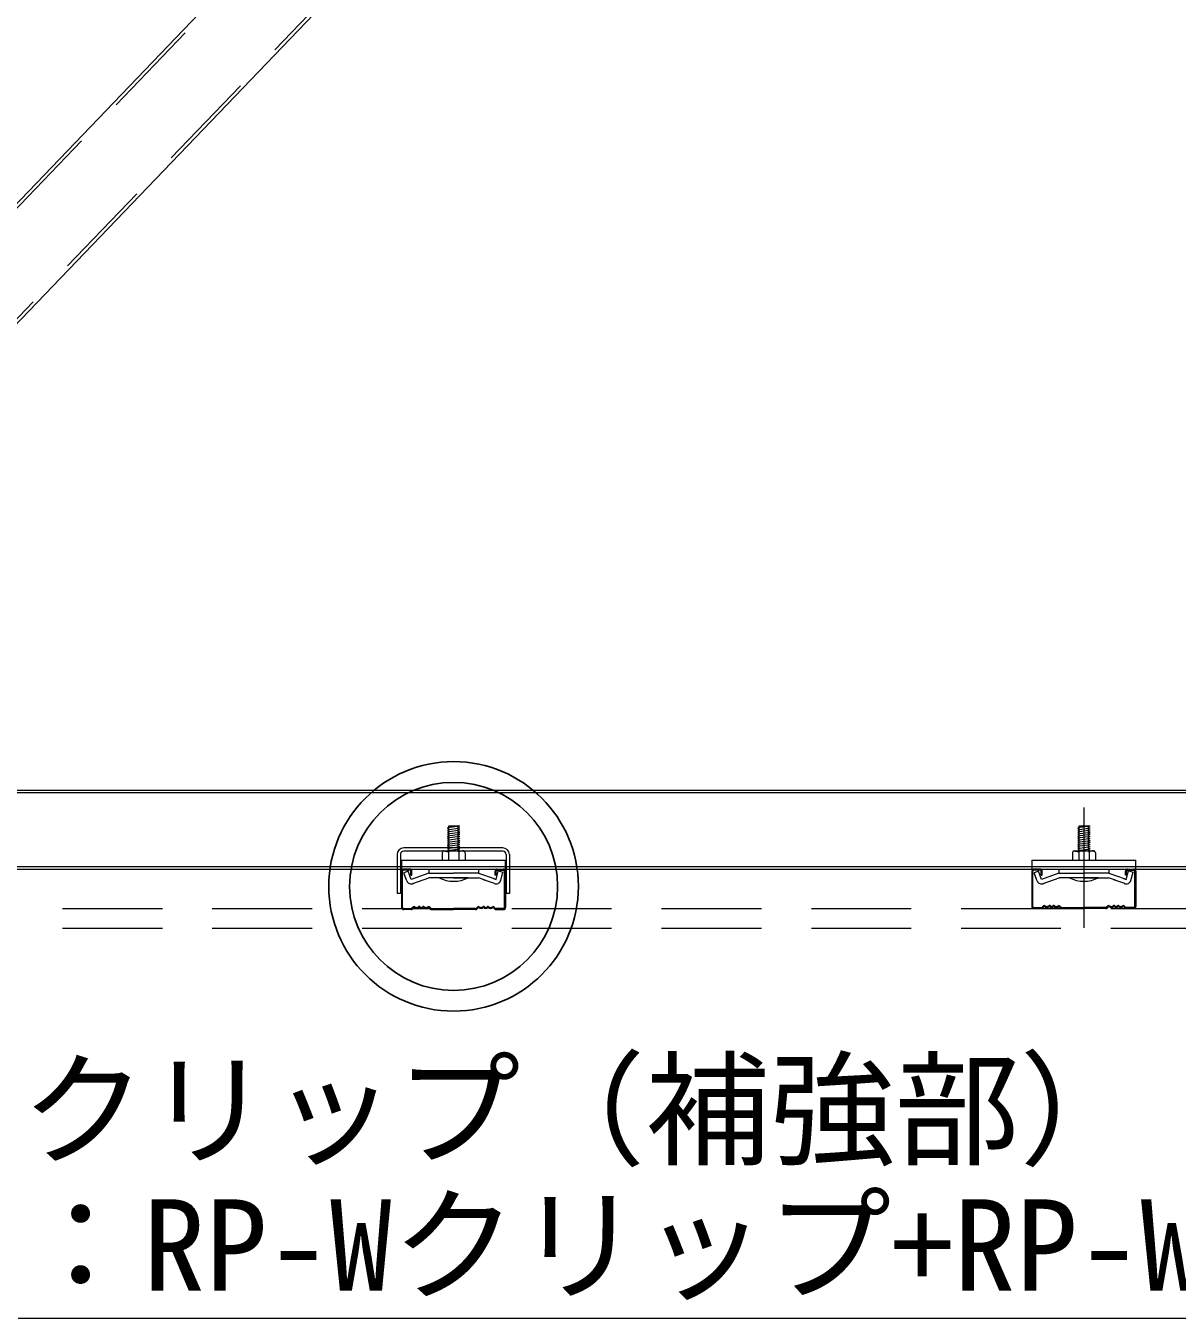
# Model space of a CAD drawing. Units: millimetres, scale not verified. Extents: x -7800 to 7800, y -5578 to 5491.
# Drawn here: x -3089 to -2536, y -1261 to -639 of the extents above; entities that cross this region are included whole.
import ezdxf
from ezdxf.enums import TextEntityAlignment as Align

# ---------------------------------------------------------------- set-up
doc = ezdxf.new("R2010")
doc.units = ezdxf.units.MM
doc.header["$LTSCALE"] = 40
doc.linetypes.add('CHAIN1', pattern=[8, 5, -1, 1, -1])
doc.linetypes.add('DASHED1', pattern=[1.8, 1.2, -0.6])
for name, color, linetype, lineweight in [('2-0_中心線', 4, 'CHAIN1', 9), ('2-2_野縁受け', 3, 'Continuous', 18), ('2-3_野縁', 7, 'Continuous', 18), ('2-4_斜め部材', 3, 'DASHED1', 18), ('2-5_寸法', 3, 'Continuous', 18), ('2-6_文字', 3, 'Continuous', 18), ('2-A_クリップ', 3, 'Continuous', 18), ('2-C_パネル', 4, 'DASHED1', 9), ('2-E', 2, 'Continuous', 25)]:
    doc.layers.add(name, color=color, linetype=linetype, lineweight=lineweight)
doc.styles.add('ＭＳ ゴシック', font='')
doc.styles.get('ＭＳ ゴシック').set_extended_font_data('MS Gothic')

msp = doc.modelspace()

# ---------------------------------------------------------------- linework, layer by layer
at = {"layer": '2-0_中心線'}
msp.add_line((-2580.49, -1015.05), (-2580.49, -1072.97), dxfattribs=at)
at = {"layer": '2-2_野縁受け'}
for p, q in [((-3389.49, -1006.7), (-2519.49, -1006.7)), ((-3389.49, -1007.9), (-2243.91, -1007.9)), ((-3389.49, -1043.5), (-2243.91, -1043.5)), ((-3347.27, -1044.7), (-2519.49, -1044.7))]:
    msp.add_line(p, q, dxfattribs=at)
at = {"layer": '2-3_野縁'}
for p, q in [((-2908.49, -1045.7), (-2908.49, -1063.23)), ((-2907.99, -1063.18), (-2907.99, -1045.7)), ((-2904.49, -1044.7), (-2907.49, -1044.7)), ((-2904.49, -1045.2), (-2907.49, -1045.2)), ((-2903.99, -1047.7), (-2903.99, -1045.7)), ((-2903.99, -1047.7), (-2903.49, -1047.7)), ((-2903.49, -1047.7), (-2903.49, -1045.7)), ((-2863.49, -1047.7), (-2863.49, -1045.7)), ((-2862.99, -1047.7), (-2863.49, -1047.7)), ((-2862.99, -1047.7), (-2862.99, -1045.7)), ((-2862.49, -1044.7), (-2859.49, -1044.7)), ((-2862.49, -1045.2), (-2859.49, -1045.2)), ((-2858.99, -1063.22), (-2858.99, -1045.7)), ((-2858.49, -1045.7), (-2858.49, -1063.15)), ((-2605.49, -1045.7), (-2605.49, -1062.73)), ((-2604.99, -1062.68), (-2604.99, -1045.7)), ((-2601.49, -1044.7), (-2604.49, -1044.7)), ((-2601.49, -1045.2), (-2604.49, -1045.2)), ((-2600.99, -1047.7), (-2600.99, -1045.7)), ((-2600.99, -1047.7), (-2600.49, -1047.7)), ((-2600.49, -1047.7), (-2600.49, -1045.7)), ((-2560.49, -1047.7), (-2560.49, -1045.7)), ((-2559.99, -1047.7), (-2560.49, -1047.7)), ((-2559.99, -1047.7), (-2559.99, -1045.7)), ((-2559.49, -1044.7), (-2556.49, -1044.7)), ((-2559.49, -1045.2), (-2556.49, -1045.2)), ((-2555.99, -1062.72), (-2555.99, -1045.7)), ((-2555.49, -1045.7), (-2555.49, -1062.65)), ((-2903.55, -1063.55), (-2902.84, -1062.84)), ((-2902.84, -1062.84), (-2903.55, -1063.55)), ((-2895.13, -1062.84), (-2894.43, -1063.55)), ((-2871.84, -1062.84), (-2872.55, -1063.55)), ((-2863.43, -1063.55), (-2864.13, -1062.84)), ((-2864.13, -1062.84), (-2863.43, -1063.55)), ((-2600.55, -1063.05), (-2599.84, -1062.34)), ((-2599.84, -1062.34), (-2600.55, -1063.05)), ((-2599.49, -1062.7), (-2600.2, -1063.4)), ((-2599.49, -1062.7), (-2600.2, -1063.4)), ((-2592.49, -1062.7), (-2591.78, -1063.4)), ((-2592.13, -1062.34), (-2591.43, -1063.05)), ((-2568.84, -1062.34), (-2569.55, -1063.05)), ((-2568.49, -1062.7), (-2569.19, -1063.4)), ((-2561.49, -1062.7), (-2560.78, -1063.4)), ((-2561.49, -1062.7), (-2560.78, -1063.4)), ((-2560.43, -1063.05), (-2561.13, -1062.34)), ((-2561.13, -1062.34), (-2560.43, -1063.05)), ((-2907.49, -1063.7), (-2903.9, -1063.7)), ((-2907.49, -1063.7), (-2903.9, -1063.7)), ((-2903.9, -1064.2), (-2907.49, -1064.2)), ((-2903.9, -1064.2), (-2907.49, -1064.2)), ((-2902.49, -1063.2), (-2903.2, -1063.9)), ((-2902.49, -1063.2), (-2903.2, -1063.9)), ((-2895.49, -1063.2), (-2894.78, -1063.9)), ((-2894.07, -1063.7), (-2883.49, -1063.7)), ((-2894.07, -1064.2), (-2883.49, -1064.2)), ((-2872.9, -1063.7), (-2883.49, -1063.7)), ((-2872.9, -1064.2), (-2883.49, -1064.2)), ((-2871.49, -1063.2), (-2872.19, -1063.9)), ((-2864.49, -1063.2), (-2863.78, -1063.9)), ((-2864.49, -1063.2), (-2863.78, -1063.9)), ((-2859.49, -1063.7), (-2863.07, -1063.7)), ((-2859.49, -1063.7), (-2863.07, -1063.7)), ((-2863.07, -1064.2), (-2859.49, -1064.2)), ((-2863.07, -1064.2), (-2859.49, -1064.2)), ((-2604.49, -1063.2), (-2600.9, -1063.2)), ((-2604.49, -1063.2), (-2600.9, -1063.2)), ((-2600.9, -1063.7), (-2604.49, -1063.7)), ((-2600.9, -1063.7), (-2604.49, -1063.7)), ((-2591.07, -1063.2), (-2580.49, -1063.2)), ((-2591.07, -1063.7), (-2580.49, -1063.7)), ((-2569.9, -1063.2), (-2580.49, -1063.2)), ((-2569.9, -1063.7), (-2580.49, -1063.7)), ((-2556.49, -1063.2), (-2560.07, -1063.2)), ((-2556.49, -1063.2), (-2560.07, -1063.2)), ((-2560.07, -1063.7), (-2556.49, -1063.7)), ((-2560.07, -1063.7), (-2556.49, -1063.7))]:
    msp.add_line(p, q, dxfattribs=at)
for centre, radius, start, end in [((-2907.49, -1045.7), 1, 90.00299, 180.00299), ((-2907.49, -1045.7), 0.5, 90.00299, 180.00299), ((-2904.49, -1045.7), 1, 0.00299, 90.00299), ((-2904.49, -1045.7), 0.5, 0.00299, 90.00299), ((-2862.49, -1045.7), 1, 89.99696, 179.99699), ((-2862.49, -1045.7), 0.5, 89.99696, 179.99699), ((-2859.49, -1045.7), 1, 359.99699, 89.99699), ((-2859.49, -1045.7), 0.5, 359.99699, 89.99699), ((-2604.49, -1045.7), 1, 90.00299, 180.00299), ((-2604.49, -1045.7), 0.5, 90.00299, 180.00299), ((-2601.49, -1045.7), 1, 0.00299, 90.00299), ((-2601.49, -1045.7), 0.5, 0.00299, 90.00299), ((-2559.49, -1045.7), 1, 89.99696, 179.99699), ((-2559.49, -1045.7), 0.5, 89.99696, 179.99699), ((-2556.49, -1045.7), 1, 359.99699, 89.99699), ((-2556.49, -1045.7), 0.5, 359.99699, 89.99699), ((-2902.49, -1063.2), 0.5, 46.39717, 135), ((-2901.24, -1061.88), 1.31, 226.39716, 313.6028), ((-2899.99, -1063.2), 0.5, 36.86987, 133.6028), ((-2897.99, -1063.2), 0.5, 36.86987, 143.1301), ((-2897.99, -1063.2), 0.5, 46.39717, 143.1301), ((-2896.74, -1061.88), 1.31, 226.39716, 313.6028), ((-2895.49, -1063.2), 0.5, 44.99998, 133.60281), ((-2871.49, -1063.2), 0.5, 46.39719, 135.00002), ((-2870.24, -1061.88), 1.31, 226.39719, 313.60283), ((-2868.99, -1063.2), 0.5, 36.86989, 143.1301), ((-2868.99, -1063.2), 0.5, 36.86989, 133.60281), ((-2866.99, -1063.2), 0.5, 46.39719, 143.13011), ((-2865.74, -1061.88), 1.31, 226.39719, 313.60283), ((-2864.49, -1063.2), 0.5, 45, 133.60283), ((-2604.49, -1062.7), 1, 177.476, 270), ((-2604.49, -1062.7), 1, 177.476, 270), ((-2604.49, -1062.7), 0.5, 177.476, 270), ((-2604.49, -1062.7), 0.5, 177.476, 270), ((-2599.49, -1062.7), 0.5, 46.39717, 135), ((-2598.24, -1061.38), 1.81, 226.39716, 313.6028), ((-2598.24, -1061.38), 1.31, 226.39716, 313.6028), ((-2596.99, -1062.7), 0.5, 36.86987, 133.6028), ((-2595.99, -1061.95), 1.25, 216.86989, 323.1301), ((-2595.99, -1061.95), 0.75, 216.86989, 323.1301), ((-2594.99, -1062.7), 0.5, 36.86987, 143.1301), ((-2594.99, -1062.7), 0.5, 46.39717, 143.1301), ((-2593.74, -1061.38), 1.81, 226.39716, 313.6028), ((-2593.74, -1061.38), 1.31, 226.39716, 313.6028), ((-2592.49, -1062.7), 0.5, 44.99998, 133.60281), ((-2568.49, -1062.7), 0.5, 46.39719, 135.00002), ((-2567.24, -1061.38), 1.81, 226.39719, 313.60283), ((-2567.24, -1061.38), 1.31, 226.39719, 313.60283), ((-2565.99, -1062.7), 0.5, 36.86989, 143.1301), ((-2565.99, -1062.7), 0.5, 36.86989, 133.60281), ((-2564.99, -1061.95), 1.25, 216.8699, 323.13011), ((-2564.99, -1061.95), 0.75, 216.8699, 323.13011), ((-2563.99, -1062.7), 0.5, 46.39719, 143.13011), ((-2562.74, -1061.38), 1.81, 226.39719, 313.60283), ((-2562.74, -1061.38), 1.31, 226.39719, 313.60283), ((-2561.49, -1062.7), 0.5, 45, 133.60283), ((-2556.49, -1062.7), 1, 270, 2.524), ((-2556.49, -1062.7), 1, 269.99995, 2.524), ((-2556.49, -1062.7), 0.5, 270, 2.524), ((-2556.49, -1062.7), 0.5, 269.99995, 2.524), ((-2907.49, -1063.2), 1, 177.476, 270), ((-2907.49, -1063.2), 1, 177.476, 270), ((-2907.49, -1063.2), 0.5, 177.476, 270), ((-2907.49, -1063.2), 0.5, 177.476, 270), ((-2903.9, -1063.2), 0.5, 269.99998, 314.99998), ((-2903.9, -1063.2), 0.5, 270, 314.99998), ((-2903.9, -1063.2), 1, 270, 315), ((-2903.9, -1063.2), 1, 270, 314.99998), ((-2901.24, -1061.88), 1.81, 226.39716, 313.6028), ((-2898.99, -1062.45), 1.25, 216.86989, 323.1301), ((-2898.99, -1062.45), 0.75, 216.86989, 323.1301), ((-2896.74, -1061.88), 1.81, 226.39716, 313.6028), ((-2894.07, -1063.2), 1, 225, 270), ((-2894.07, -1063.2), 0.5, 225, 270), ((-2872.9, -1063.2), 0.5, 270, 315), ((-2872.9, -1063.2), 1, 270, 315), ((-2870.24, -1061.88), 1.81, 226.39719, 313.60283), ((-2867.99, -1062.45), 1.25, 216.8699, 323.13011), ((-2867.99, -1062.45), 0.75, 216.8699, 323.13011), ((-2865.74, -1061.88), 1.81, 226.39719, 313.60283), ((-2863.07, -1063.2), 1, 225, 270), ((-2863.07, -1063.2), 1, 225.00002, 270), ((-2863.07, -1063.2), 0.5, 225, 270), ((-2863.07, -1063.2), 0.5, 225.00002, 270), ((-2859.49, -1063.2), 1, 270, 2.524), ((-2859.49, -1063.2), 1, 269.99995, 2.524), ((-2859.49, -1063.2), 0.5, 270, 2.524), ((-2859.49, -1063.2), 0.5, 269.99995, 2.524), ((-2600.9, -1062.7), 0.5, 269.99998, 314.99998), ((-2600.9, -1062.7), 0.5, 270, 314.99998), ((-2600.9, -1062.7), 1, 270, 315), ((-2600.9, -1062.7), 1, 270, 314.99998), ((-2591.07, -1062.7), 1, 225, 270), ((-2591.07, -1062.7), 0.5, 225, 270), ((-2569.9, -1062.7), 0.5, 270, 315), ((-2569.9, -1062.7), 1, 270, 315), ((-2560.07, -1062.7), 1, 225, 270), ((-2560.07, -1062.7), 1, 225.00002, 270), ((-2560.07, -1062.7), 0.5, 225, 270), ((-2560.07, -1062.7), 0.5, 225.00002, 270)]:
    msp.add_arc(centre, radius, start, end, dxfattribs=at)
at = {"layer": '2-4_斜め部材'}
for p, q in [((-2564.04, -174.78), (-3379.23, -1024.86)), ((-2537.48, -200.26), (-3352.67, -1050.33))]:
    msp.add_line(p, q, dxfattribs=at)
at = {"layer": '2-5_寸法'}
for p, q in [((-2565.19, -173.68), (-3380.39, -1023.75)), ((-2536.32, -201.36), (-3351.52, -1051.44))]:
    msp.add_line(p, q, dxfattribs=at)
at = {"layer": '2-6_文字', "color": 7}
msp.add_line((-3092.82, -1260.7), (-2342.82, -1260.7), dxfattribs=at)
at = {"layer": '2-A_クリップ'}
for p, q in [((-2880.46, -1024.06), (-2886.46, -1024.91)), ((-2886.46, -1024.91), (-2885.71, -1025.3)), ((-2880.46, -1025.06), (-2886.46, -1025.91)), ((-2885.71, -1035.92), (-2885.71, -1023.91)), ((-2885.71, -1023.91), (-2881.21, -1023.91)), ((-2880.46, -1024.06), (-2881.21, -1023.91)), ((-2881.21, -1035.92), (-2881.21, -1023.94)), ((-2880.46, -1025.06), (-2881.21, -1024.67)), ((-2577.46, -1024.06), (-2583.46, -1024.91)), ((-2583.46, -1024.91), (-2582.71, -1025.3)), ((-2577.46, -1025.06), (-2583.46, -1025.91)), ((-2582.71, -1035.92), (-2582.71, -1023.91)), ((-2582.71, -1023.91), (-2578.21, -1023.91)), ((-2577.46, -1024.06), (-2578.21, -1023.91)), ((-2578.21, -1035.92), (-2578.21, -1023.94)), ((-2577.46, -1025.06), (-2578.21, -1024.67)), ((-2886.46, -1025.91), (-2885.71, -1026.3)), ((-2880.46, -1026.06), (-2881.21, -1025.67)), ((-2880.46, -1027.06), (-2881.21, -1026.67)), ((-2880.46, -1028.06), (-2881.21, -1027.67)), ((-2880.46, -1029.06), (-2881.21, -1028.67)), ((-2880.46, -1030.06), (-2881.21, -1029.67)), ((-2880.46, -1031.06), (-2881.21, -1030.67)), ((-2880.46, -1032.06), (-2881.21, -1031.67)), ((-2583.46, -1025.91), (-2582.71, -1026.3)), ((-2577.46, -1026.06), (-2578.21, -1025.67)), ((-2577.46, -1027.06), (-2578.21, -1026.67)), ((-2577.46, -1028.06), (-2578.21, -1027.67)), ((-2577.46, -1029.06), (-2578.21, -1028.67)), ((-2577.46, -1030.06), (-2578.21, -1029.67)), ((-2577.46, -1031.06), (-2578.21, -1030.67)), ((-2577.46, -1032.06), (-2578.21, -1031.67)), ((-2910.67, -1037.7), (-2910.67, -1056.48)), ((-2909.07, -1037.7), (-2909.07, -1056.48)), ((-2859.87, -1034.5), (-2907.47, -1034.5)), ((-2859.87, -1036.1), (-2907.47, -1036.1)), ((-2888.96, -1036.92), (-2888.96, -1040.42)), ((-2888.29, -1036.08), (-2888.76, -1036.32)), ((-2888.29, -1036.08), (-2888.76, -1036.32)), ((-2887.96, -1035.92), (-2878.96, -1035.92)), ((-2887.6, -1036.01), (-2885.96, -1036.42)), ((-2887.6, -1036.01), (-2885.96, -1036.42)), ((-2886.46, -1034.91), (-2885.71, -1035.3)), ((-2880.46, -1035.06), (-2886.46, -1035.91)), ((-2880.46, -1035.06), (-2886.46, -1035.91)), ((-2885.96, -1036.42), (-2885.96, -1036.43)), ((-2885.96, -1036.43), (-2885.96, -1040.42)), ((-2881.24, -1036.31), (-2880.96, -1036.41)), ((-2880.46, -1033.06), (-2881.21, -1032.67)), ((-2880.46, -1034.06), (-2881.21, -1033.67)), ((-2880.46, -1035.06), (-2881.21, -1034.67)), ((-2880.46, -1035.06), (-2881.21, -1034.67)), ((-2880.74, -1035.92), (-2881.21, -1035.67)), ((-2880.74, -1035.92), (-2881.21, -1035.67)), ((-2879.31, -1036), (-2880.96, -1036.41)), ((-2879.31, -1036), (-2880.96, -1036.41)), ((-2878.63, -1036.08), (-2878.16, -1036.31)), ((-2878.63, -1036.08), (-2878.16, -1036.31)), ((-2877.96, -1036.92), (-2877.96, -1040.42)), ((-2858.27, -1037.7), (-2858.27, -1056.48)), ((-2856.67, -1037.7), (-2856.67, -1056.48)), ((-2585.96, -1036.92), (-2585.96, -1040.42)), ((-2585.29, -1036.08), (-2585.76, -1036.32)), ((-2585.29, -1036.08), (-2585.76, -1036.32)), ((-2584.96, -1035.92), (-2575.96, -1035.92)), ((-2584.6, -1036.01), (-2582.96, -1036.42)), ((-2584.6, -1036.01), (-2582.96, -1036.42)), ((-2583.46, -1034.91), (-2582.71, -1035.3)), ((-2577.46, -1035.06), (-2583.46, -1035.91)), ((-2577.46, -1035.06), (-2583.46, -1035.91)), ((-2582.96, -1036.42), (-2582.96, -1036.43)), ((-2582.96, -1036.43), (-2582.96, -1040.42)), ((-2578.24, -1036.31), (-2577.96, -1036.41)), ((-2577.46, -1033.06), (-2578.21, -1032.67)), ((-2577.46, -1034.06), (-2578.21, -1033.67)), ((-2577.46, -1035.06), (-2578.21, -1034.67)), ((-2577.46, -1035.06), (-2578.21, -1034.67)), ((-2577.74, -1035.92), (-2578.21, -1035.67)), ((-2577.74, -1035.92), (-2578.21, -1035.67)), ((-2576.31, -1036), (-2577.96, -1036.41)), ((-2576.31, -1036), (-2577.96, -1036.41)), ((-2575.63, -1036.08), (-2575.16, -1036.31)), ((-2575.63, -1036.08), (-2575.16, -1036.31)), ((-2574.96, -1036.92), (-2574.96, -1040.42)), ((-2908.46, -1040.42), (-2858.46, -1040.42)), ((-2908.46, -1040.42), (-2908.46, -1044.72)), ((-2888.96, -1040.42), (-2877.96, -1040.42)), ((-2858.46, -1044.72), (-2858.46, -1040.42)), ((-2858.46, -1043.52), (-2858.27, -1043.52)), ((-2605.46, -1040.42), (-2555.46, -1040.42)), ((-2605.46, -1040.42), (-2605.46, -1044.72)), ((-2585.96, -1040.42), (-2574.96, -1040.42)), ((-2555.46, -1044.72), (-2555.46, -1040.42)), ((-2555.46, -1043.52), (-2555.27, -1043.52)), ((-2908.46, -1044.72), (-2858.46, -1044.72)), ((-2905.25, -1045.71), (-2907.41, -1046.49)), ((-2906.22, -1049.78), (-2907.41, -1046.49)), ((-2906.01, -1050.34), (-2907.41, -1046.49)), ((-2903.81, -1049.65), (-2905.25, -1045.71)), ((-2895.45, -1046.61), (-2903.81, -1049.65)), ((-2903.04, -1051.71), (-2895.35, -1048.91)), ((-2895.45, -1044.72), (-2895.45, -1046.61)), ((-2895.45, -1046.61), (-2883.46, -1046.61)), ((-2876.46, -1048.91), (-2890.46, -1048.91)), ((-2871.46, -1046.61), (-2883.46, -1046.61)), ((-2871.46, -1046.61), (-2883.46, -1046.61)), ((-2871.46, -1046.61), (-2883.46, -1046.61)), ((-2883.46, -1048.91), (-2874.31, -1048.91)), ((-2883.46, -1048.91), (-2873.73, -1048.91)), ((-2883.46, -1048.91), (-2872.24, -1048.91)), ((-2873.97, -1048.91), (-2872.24, -1048.91)), ((-2873.48, -1048.91), (-2871.57, -1048.91)), ((-2868.32, -1050.09), (-2871.57, -1048.91)), ((-2871.46, -1046.61), (-2864.06, -1049.3)), ((-2871.45, -1044.72), (-2871.45, -1046.61)), ((-2863.87, -1051.71), (-2869.06, -1049.82)), ((-2864.36, -1049.19), (-2863.1, -1049.65)), ((-2860.85, -1050.14), (-2859.79, -1046.19)), ((-2858.46, -1044.72), (-2858.27, -1044.72)), ((-2605.46, -1044.72), (-2555.46, -1044.72)), ((-2602.25, -1045.71), (-2604.41, -1046.49)), ((-2603.22, -1049.78), (-2604.41, -1046.49)), ((-2603.01, -1050.34), (-2604.41, -1046.49)), ((-2600.81, -1049.65), (-2602.25, -1045.71)), ((-2592.45, -1046.61), (-2600.81, -1049.65)), ((-2600.05, -1051.71), (-2592.35, -1048.91)), ((-2592.45, -1044.72), (-2592.45, -1046.61)), ((-2592.45, -1046.61), (-2580.46, -1046.61)), ((-2573.46, -1048.91), (-2587.46, -1048.91)), ((-2568.46, -1046.61), (-2580.46, -1046.61)), ((-2568.46, -1046.61), (-2580.46, -1046.61)), ((-2568.46, -1046.61), (-2580.46, -1046.61)), ((-2580.46, -1048.91), (-2571.31, -1048.91)), ((-2580.46, -1048.91), (-2570.73, -1048.91)), ((-2580.46, -1048.91), (-2569.24, -1048.91)), ((-2570.97, -1048.91), (-2569.24, -1048.91)), ((-2570.48, -1048.91), (-2568.57, -1048.91)), ((-2565.32, -1050.09), (-2568.57, -1048.91)), ((-2568.46, -1046.61), (-2561.06, -1049.3)), ((-2568.45, -1044.72), (-2568.45, -1046.61)), ((-2560.87, -1051.71), (-2566.06, -1049.82)), ((-2561.36, -1049.19), (-2560.1, -1049.65)), ((-2557.85, -1050.14), (-2556.79, -1046.19)), ((-2555.46, -1044.72), (-2555.27, -1044.72)), ((-2909.07, -1056.48), (-2910.67, -1056.48)), ((-2856.67, -1056.48), (-2858.27, -1056.48))]:
    msp.add_line(p, q, dxfattribs=at)
for points in [[(-2880.46, -1026.06), (-2886.46, -1026.91), (-2885.71, -1027.3)], [(-2880.46, -1027.06), (-2886.46, -1027.91), (-2885.71, -1028.3)], [(-2880.46, -1028.06), (-2886.46, -1028.91), (-2885.71, -1029.3)], [(-2880.46, -1029.06), (-2886.46, -1029.91), (-2885.71, -1030.3)], [(-2880.46, -1030.06), (-2886.46, -1030.91), (-2885.71, -1031.3)], [(-2880.46, -1031.06), (-2886.46, -1031.91), (-2885.71, -1032.3)], [(-2577.46, -1026.06), (-2583.46, -1026.91), (-2582.71, -1027.3)], [(-2577.46, -1027.06), (-2583.46, -1027.91), (-2582.71, -1028.3)], [(-2577.46, -1028.06), (-2583.46, -1028.91), (-2582.71, -1029.3)], [(-2577.46, -1029.06), (-2583.46, -1029.91), (-2582.71, -1030.3)], [(-2577.46, -1030.06), (-2583.46, -1030.91), (-2582.71, -1031.3)], [(-2577.46, -1031.06), (-2583.46, -1031.91), (-2582.71, -1032.3)], [(-2880.46, -1032.06), (-2886.46, -1032.91), (-2885.71, -1033.3)], [(-2880.46, -1033.06), (-2886.46, -1033.91), (-2885.71, -1034.3)], [(-2880.46, -1034.06), (-2886.46, -1034.91), (-2885.71, -1035.3)], [(-2881.24, -1036.31), (-2880.96, -1036.41), (-2880.96, -1040.42)], [(-2577.46, -1032.06), (-2583.46, -1032.91), (-2582.71, -1033.3)], [(-2577.46, -1033.06), (-2583.46, -1033.91), (-2582.71, -1034.3)], [(-2577.46, -1034.06), (-2583.46, -1034.91), (-2582.71, -1035.3)], [(-2578.24, -1036.31), (-2577.96, -1036.41), (-2577.96, -1040.42)], [(-2903.81, -1049.65), (-2905.25, -1045.71), (-2907.41, -1046.49)], [(-2883.46, -1048.91), (-2894.67, -1048.91), (-2895.35, -1048.91)], [(-2863.1, -1049.65), (-2862.01, -1045.6), (-2859.79, -1046.19)], [(-2600.81, -1049.65), (-2602.25, -1045.71), (-2604.41, -1046.49)], [(-2580.46, -1048.91), (-2591.67, -1048.91), (-2592.35, -1048.91)], [(-2560.1, -1049.65), (-2559.01, -1045.6), (-2556.79, -1046.19)]]:
    msp.add_lwpolyline(points, dxfattribs=at)
for centre, radius, start, end in [((-2907.47, -1037.7), 3.2, 90, 180), ((-2907.47, -1037.7), 1.6, 90, 180), ((-2887.96, -1036.92), 1, 90, 180), ((-2887.84, -1036.98), 1, 75.942, 116.60205), ((-2887.84, -1036.98), 1, 75.942, 116.60205), ((-2883.46, -1042.42), 6.5, 70.01814, 112.61984), ((-2883.46, -1042.42), 6.5, 70.01814, 112.61984), ((-2879.07, -1036.98), 1, 63.73466, 103.8602), ((-2879.07, -1036.98), 1, 63.73466, 103.8602), ((-2878.96, -1036.92), 1, 0, 90), ((-2859.87, -1037.7), 3.2, 0, 90), ((-2859.87, -1037.7), 1.6, 0, 90), ((-2584.96, -1036.92), 1, 90, 180), ((-2584.84, -1036.98), 1, 75.942, 116.60205), ((-2584.84, -1036.98), 1, 75.942, 116.60205), ((-2580.46, -1042.42), 6.5, 70.01814, 112.61984), ((-2580.46, -1042.42), 6.5, 70.01814, 112.61984), ((-2576.07, -1036.98), 1, 63.73466, 103.8602), ((-2576.07, -1036.98), 1, 63.73466, 103.8602), ((-2575.96, -1036.92), 1, 0, 90), ((-2903.85, -1049.55), 2.3, 199.99997, 299.99998), ((-2883.46, -1034.91), 15.65, 243.43492, 296.56505), ((-2863.07, -1049.55), 2.3, 244.99998, 345), ((-2600.85, -1049.55), 2.3, 199.99997, 299.99998), ((-2580.46, -1034.91), 15.65, 243.43492, 296.56505), ((-2560.07, -1049.55), 2.3, 244.99998, 345)]:
    msp.add_arc(centre, radius, start, end, dxfattribs=at)
at = {"layer": '2-C_パネル'}
for p, q in [((-4583.5, -1063.7), (-2243.91, -1063.7)), ((-4583.5, -1073.2), (-2243.91, -1073.2))]:
    msp.add_line(p, q, dxfattribs=at)
at = {"layer": '2-E'}
for radius in [60, 50]:
    msp.add_circle((-2883.49, -1053.03), radius, dxfattribs=at)

# ---------------------------------------------------------------- texts
at = {"layer": '2-6_文字', "color": 7, "style": 'ＭＳ ゴシック'}
for s, p in [('クリップ（補強部）', (-3091.36, -1195.6)), ('：RP-Wクリップ+RP-Wカバー', (-3092.82, -1260.7))]:
    msp.add_text(s, height=43.99, dxfattribs=at).set_placement(p, align=Align.BOTTOM_LEFT)

doc.saveas('drawing.dxf')
